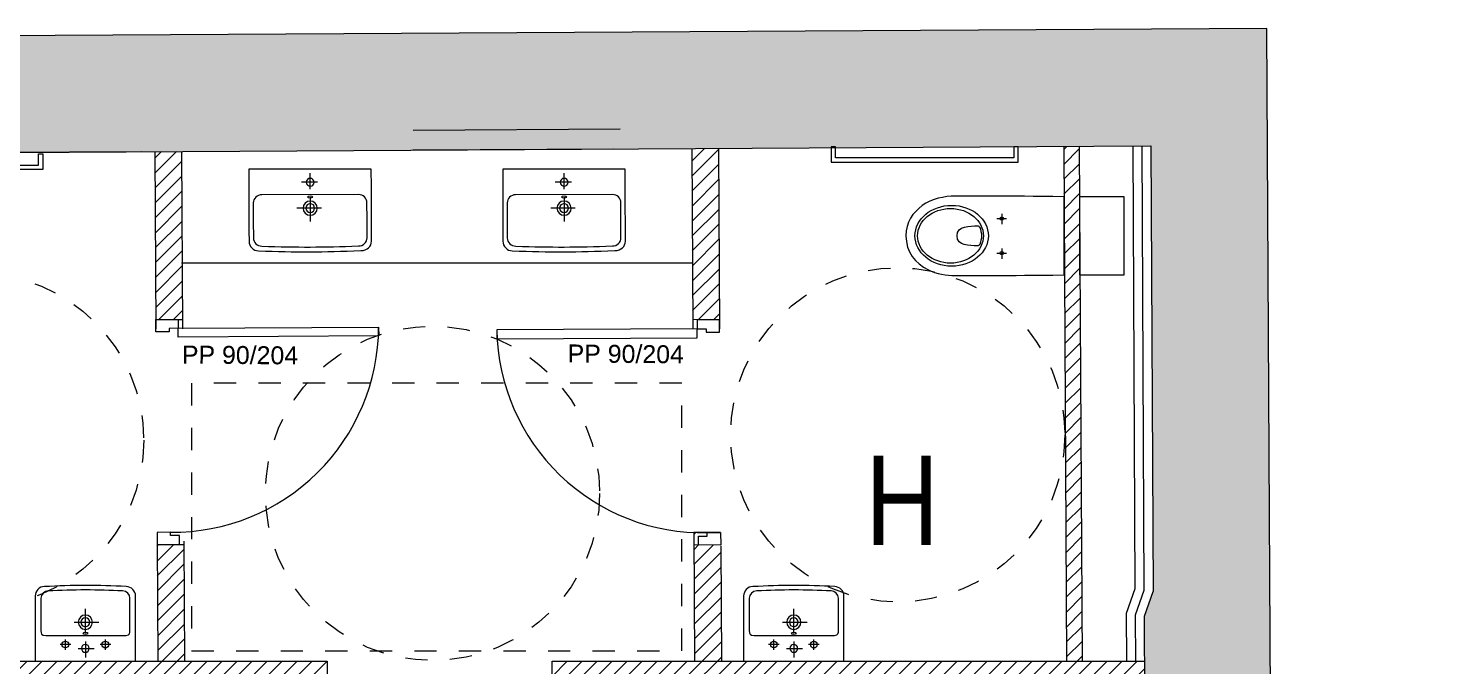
# Model space of a CAD drawing. Extents: x -29.7 to 23.3, y -8.6 to 57.6.
# Drawn here: x -14.15 to -7.77, y 54.73 to 57.59 of the extents above; entities that cross this region are included whole.
import ezdxf

# ---------------------------------------------------------------- set-up
doc = ezdxf.new("R2010")
doc.units = 0
doc.header["$LTSCALE"] = 0.001
doc.linetypes.add('CONTINU', pattern=[0])
doc.linetypes.add('HIDDEN2', pattern=[0.1875, 0.125, -0.0625])
doc.layers.get('0').update_dxf_attribs({"lineweight": 5})
doc.layers.add('01-STR_MACONNERIE_HACH', color=252, linetype='Continuous')
doc.layers.add('Exit- Etiquette-incendie', color=1, linetype='Continuous')
doc.layers.add('02-CL HACH PLATRE', color=6, linetype='Continuous', lineweight=5)
doc.layers.add('02-ISOLATION', color=6, linetype='ISOLATION', lineweight=5)
doc.layers.add('A-projet', color=7, linetype='Continuous', lineweight=5, true_color=0x5b6280)
doc.styles.get("Standard").update_dxf_attribs({"font": 'ARIALN.TTF'})
doc.styles.add('verdana', font='swissc.ttf')
doc.linetypes.add('ISOLATION', pattern='A,0.00254,-2.54,[134,ltypeshp.shx,S=2.54,R=0,X=-2.54,Y=0],-5.08,[134,ltypeshp.shx,S=2.54,R=180,X=2.54,Y=0],-2.54', length=10.16254)

# ---------------------------------------------------------------- blocks, each defined once
blk = doc.blocks.new('BLOC_ATT_RENS_100')
at = {"flags": 8}
for tag, p, height in [('N°', (-0.4156, 0.9727), 0.25), ('TITRE', (-0.4156, 0.6753), 0.21), ('SURF', (-0.4156, 0.3727), 0.15), ('EFFECTIF', (-0.4156, 0.0727), 0.15), ('HSP', (-0.4156, -0.2356), 0.15), ('REV.SOL', (-0.4156, -0.5258), 0.15), ('REV.MUR', (-0.4156, -0.8258), 0.15), ('PLAF', (-0.4156, -1.1258), 0.15)]:
    blk.add_attdef(tag, p, '', height=height, dxfattribs=at)
at = {"layer": 'Exit- Etiquette-incendie', "flags": 8}
for tag, p in [('EFFECTIF.MAX', (-0.4156, -1.414)), ('SURF.PROG', (-0.4156, -1.6479))]:
    blk.add_attdef(tag, p, '', height=0.15, dxfattribs=at)
blk = doc.blocks.new('wc PMR')
for points in [[(-0.4001, 0.2411), (-0.4001, 0.2611), (-0.3501, 0.2611), (-0.3501, 1.0611), (-0.4001, 1.0611), (-0.4001, 1.0811), (-0.3301, 1.0811), (-0.3301, 0.2411), (-0.4001, 0.2411)], [(0.1752, -0.035), (0.1752, -0.235), (-0.1753, -0.235), (-0.1753, -0.035), (0.1752, -0.035)]]:
    blk.add_lwpolyline(points)
for points, knots in [([(-0.0002, 0.7044), (0.0752, 0.7044), (0.1364, 0.6306), (0.1364, 0.5396), (0.1364, 0.5396), (0.1364, 0.4486), (0.0753, 0.3748), (-0.0002, 0.3748), (-0.0002, 0.3748), (-0.0756, 0.3748), (-0.1368, 0.4486), (-0.1368, 0.5396), (-0.1368, 0.5396), (-0.1368, 0.6306), (-0.0756, 0.7044), (-0.0002, 0.7044)], [0, 0, 0, 0, 0.25, 0.25, 0.25, 0.25, 0.5, 0.5, 0.5, 0.5, 0.75, 0.75, 0.75, 0.75, 1, 1, 1, 1]), ([(-0.0001, 0.745), (-0.0001, 0.745), (0.0724, 0.7449), (0.1234, 0.7019), (0.1515, 0.6466)], [0.5714286, 0.5714286, 0.5714286, 0.5714286, 0.5714286, 0.7142857, 0.7142857, 0.7142857, 0.7142857]), ([(-0.0001, 0.6924), (0.0676, 0.6924), (0.1225, 0.6262), (0.1225, 0.5446), (0.1225, 0.5446), (0.1225, 0.463), (0.0676, 0.3968), (-0.0001, 0.3968), (-0.0001, 0.3968), (-0.0678, 0.3968), (-0.1227, 0.463), (-0.1228, 0.5446), (-0.1228, 0.5446), (-0.1228, 0.6262), (-0.0678, 0.6924), (-0.0001, 0.6924)], [0, 0, 0, 0, 0.25, 0.25, 0.25, 0.25, 0.5, 0.5, 0.5, 0.5, 0.75, 0.75, 0.75, 0.75, 1, 1, 1, 1]), ([(0.1515, 0.6466), (0.1515, 0.6466), (0.1711, 0.6078), (0.178, 0.5626), (0.1783, 0.5236)], [0.7142857, 0.7142857, 0.7142857, 0.7142857, 0.7142857, 0.8571429, 0.8571429, 0.8571429, 0.8571429]), ([(-0.1754, 0.035), (-0.1754, 0.035), (-0.1787, 0.3113), (-0.1791, 0.4176), (-0.1783, 0.5239)], [0.1428571, 0.1428571, 0.1428571, 0.1428571, 0.1428572, 0.2857143, 0.2857143, 0.2857143, 0.2857143]), ([(0.0445, 0.4244), (0.0446, 0.4203), (0.0419, 0.4154), (0.0382, 0.4139), (0.0382, 0.4139), (0.0262, 0.4089), (0.013, 0.4058), (0, 0.4058), (0, 0.4058), (-0.0131, 0.4058), (-0.0264, 0.4088), (-0.0385, 0.4139), (-0.0385, 0.4139), (-0.0423, 0.4155), (-0.045, 0.4204), (-0.0447, 0.4245), (-0.0447, 0.4245), (-0.0432, 0.4567), (-0.0461, 0.5154), (-0.0001, 0.5153), (-0.0001, 0.5153), (0.0459, 0.5153), (0.0439, 0.459), (0.0445, 0.4244)], [0, 0, 0, 0, 0.166667, 0.166667, 0.166667, 0.166667, 0.333333, 0.333333, 0.333333, 0.333333, 0.5, 0.5, 0.5, 0.5, 0.666667, 0.666667, 0.666667, 0.666667, 0.833333, 0.833333, 0.833333, 0.833333, 1, 1, 1, 1]), ([(0.1783, 0.5236), (0.1783, 0.5236), (0.179, 0.4174), (0.1779, 0.3112), (0.1752, 0.035)], [0.8571429, 0.8571429, 0.8571429, 0.8571429, 0.8571429, 1, 1, 1, 1]), ([(-0.0776, 0.3223), (-0.0735, 0.3223), (-0.0702, 0.319), (-0.0702, 0.3149), (-0.0702, 0.3149), (-0.0702, 0.3108), (-0.0735, 0.3074), (-0.0776, 0.3074), (-0.0776, 0.3074), (-0.0817, 0.3074), (-0.0851, 0.3108), (-0.0851, 0.3149), (-0.0851, 0.3149), (-0.0851, 0.319), (-0.0817, 0.3223), (-0.0776, 0.3223)], [0, 0, 0, 0, 0.25, 0.25, 0.25, 0.25, 0.5, 0.5, 0.5, 0.5, 0.75, 0.75, 0.75, 0.75, 1, 1, 1, 1]), ([(0.0775, 0.3223), (0.0816, 0.3223), (0.0849, 0.319), (0.0849, 0.3149), (0.0849, 0.3149), (0.0849, 0.3108), (0.0816, 0.3074), (0.0775, 0.3074), (0.0775, 0.3074), (0.0733, 0.3074), (0.07, 0.3108), (0.07, 0.3149), (0.07, 0.3149), (0.07, 0.319), (0.0733, 0.3223), (0.0775, 0.3223)], [0, 0, 0, 0, 0.25, 0.25, 0.25, 0.25, 0.5, 0.5, 0.5, 0.5, 0.75, 0.75, 0.75, 0.75, 1, 1, 1, 1])]:
    blk.add_open_spline(points, degree=3, knots=knots)
for points in [[(-0.1356, 0.6717), (-0.1047, 0.7143), (-0.0611, 0.745), (-0.0001, 0.745)], [(-0.1783, 0.5239), (-0.1779, 0.5716), (-0.1666, 0.629), (-0.1356, 0.6717)], [(-0.078, 0.3365), (-0.078, 0.3365), (-0.078, 0.2933), (-0.078, 0.2933)], [(0.0773, 0.3369), (0.0773, 0.3369), (0.0773, 0.2936), (0.0773, 0.2936)], [(-0.0985, 0.3147), (-0.0985, 0.3147), (-0.0522, 0.3147), (-0.0522, 0.3147)], [(0.0568, 0.3151), (0.0568, 0.3151), (0.1031, 0.3151), (0.1031, 0.3151)], [(0.1752, 0.035), (0.1752, 0.035), (-0.1754, 0.035), (-0.1754, 0.035)]]:
    blk.add_open_spline(points, degree=3)
blk = doc.blocks.new('Xref-R2-2018-11')
at = {"layer": '01-STR_MACONNERIE_HACH'}
h = blk.add_hatch(color=256, dxfattribs=at)
h.dxf.hatch_style = 1
h.paths.add_polyline_path([(-4.8363, 16.1362), (-4.9363, 16.1359), (-4.9462, 15.8059), (-5.0161, 15.8057), (-5.0159, 15.7255), (-4.9319, 15.7259), (-4.9317, 15.6516), (-4.6691, 15.6523), (-4.6688, 15.5755), (-3.7055, 15.5847), (-3.7063, 15.6647), (-3.6126, 15.6656), (-3.6172, 16.1397)], flags=17)
h.paths.add_polyline_path([(-7.9249, 16.1937), (-9.3388, 16.2164), (-9.3116, 17.9162), (-7.8977, 17.8935)], flags=16)
h.paths.add_polyline_path([(-13.2482, 17.2726), (-13.2464, 17.3552), (-13.3263, 17.357), (-13.3286, 17.2587), (-13.3914, 17.2601), (-13.399, 16.927), (-13.5079, 16.93), (-13.5407, 15.475), (-12.3781, 15.4852), (-12.0987, 15.4925), (-12.1006, 15.595), (-11.7951, 15.5972), (-11.7955, 15.6515), (-11.7051, 15.6521), (-11.7057, 15.7321), (-11.7961, 15.7315), (-11.7999, 16.2732), (-12.6407, 16.2672), (-12.6184, 17.2584)])
h.paths.add_polyline_path([(-13.0837, 23.8771), (-13.0822, 23.9408), (-13.2422, 23.9444), (-13.2676, 22.8193), (-13.1076, 22.8157), (-13.1066, 22.8601), (-12.4368, 22.845), (-12.4138, 23.862)])
h.paths.add_polyline_path([(-13.016, 26.8788), (-13.0148, 26.9286), (-13.1748, 26.9322), (-13.2002, 25.8042), (-13.0403, 25.8006), (-13.0392, 25.8466), (-12.3694, 25.8315), (-12.3461, 26.8637)])
h.paths.add_polyline_path([(-12.9482, 29.884), (-12.9471, 29.9305), (-13.1071, 29.9341), (-13.1322, 28.82), (-12.9723, 28.8164), (-12.9713, 28.8583), (-12.3015, 28.8432), (-12.2783, 29.8689)])
h.paths.add_polyline_path([(-12.8806, 32.8798), (-12.8796, 32.9264), (-13.0395, 32.93), (-13.0646, 31.8192), (-12.9046, 31.8156), (-12.9037, 31.8566), (-12.2339, 31.8415), (-12.2108, 32.8647)])
h.paths.add_polyline_path([(-13.1757, 42.1486), (-13.1742, 42.2141), (-13.2342, 42.2154), (-13.2359, 42.1394), (-13.3233, 42.1414), (-13.3318, 41.7646), (-13.2931, 41.7637), (-13.2999, 41.4604), (-13.3792, 41.4622), (-13.3847, 41.2176), (-13.4102, 41.2182), (-13.432, 40.2525), (-13.4065, 40.252), (-13.412, 40.0099), (-13.3327, 40.0081), (-13.3396, 39.6996), (-13.3783, 39.7005), (-13.3867, 39.3303), (-13.2993, 39.3284), (-13.3014, 39.2386), (-13.2414, 39.2373), (-13.24, 39.2993), (-12.971, 39.2932), (-12.9067, 42.1425)])
h.paths.add_polyline_path([(-13.1347, 46.6268), (-13.1367, 46.5375), (-13.2241, 46.5395), (-13.2326, 46.1627), (-13.1939, 46.1618), (-13.2006, 45.8651), (-13.2799, 45.8669), (-13.2853, 45.6271), (-13.3107, 45.6276), (-13.3327, 44.6525), (-13.3073, 44.652), (-13.3129, 44.4021), (-13.2336, 44.4003), (-13.2405, 44.0948), (-13.2792, 44.0957), (-13.2875, 43.7255), (-13.2002, 43.7235), (-13.2024, 43.6246), (-13.1425, 43.6232), (-13.141, 43.6882), (-12.8996, 43.6827), (-12.8349, 46.5519), (-13.0763, 46.5574), (-13.0747, 46.6254)])
h.paths.add_polyline_path([(-6.3235, 34.2169), (-6.3179, 30.636), (-5.7888, 30.6368), (-5.7741, 34.2147)])
h.paths.add_polyline_path([(-6.3257, 35.6169), (-6.3251, 35.2569), (-5.7699, 35.2547), (-5.7684, 35.6147)])
edge = h.paths.add_edge_path()
edge.add_line((-7.8766, 36.2078), (-7.7966, 36.2078))
edge.add_line((-7.7966, 36.2078), (-7.7963, 36.3246))
edge.add_line((-7.7963, 36.3246), (-7.7163, 36.3248))
edge.add_line((-7.7163, 36.3248), (-7.7283, 36.8738))
edge.add_line((-7.7283, 36.8738), (-13.0219, 37.0365))
edge.add_line((-13.0219, 37.0365), (-13.0057, 37.7536))
edge.add_line((-13.0057, 37.7536), (-13.2747, 37.7596))
edge.add_line((-13.2747, 37.7596), (-13.273, 37.8352))
edge.add_line((-13.273, 37.8352), (-13.333, 37.8366))
edge.add_line((-13.333, 37.8366), (-13.3351, 37.7414))
edge.add_line((-13.3351, 37.7414), (-13.4225, 37.7434))
edge.add_line((-13.4225, 37.7434), (-13.431, 37.3661))
edge.add_line((-13.431, 37.3661), (-13.3923, 37.3652))
edge.add_line((-13.3923, 37.3652), (-13.3992, 37.0577))
edge.add_line((-13.3992, 37.0577), (-13.4785, 37.0594))
edge.add_line((-13.4785, 37.0594), (-13.4841, 36.8129))
edge.add_line((-13.4841, 36.8129), (-13.506, 36.8134))
edge.add_line((-13.506, 36.8134), (-13.5297, 35.7616))
edge.add_line((-13.5297, 35.7616), (-13.5078, 35.7611))
edge.add_line((-13.5078, 35.7611), (-13.5152, 35.4315))
edge.add_line((-13.5152, 35.4315), (-12.9834, 35.4195))
edge.add_line((-12.9834, 35.4195), (-12.997, 34.8163))
edge.add_line((-12.997, 34.8163), (-12.837, 34.8127))
edge.add_line((-12.837, 34.8127), (-12.8362, 34.8493))
edge.add_line((-12.8362, 34.8493), (-12.1664, 34.8342))
edge.add_line((-12.1664, 34.8342), (-12.1332, 36.3038))
edge.add_line((-12.1332, 36.3038), (-7.8766, 36.2078))
h.paths.add_polyline_path([(-8.1556, 18.2823), (-8.7208, 18.295), (-9.3638, 18.3095), (-9.3668, 18.1789), (-9.6581, 18.1823), (-9.7008, 16.2882), (-10.3204, 16.2838), (-10.3165, 15.7421), (-10.3949, 15.7415), (-10.3943, 15.6615), (-10.3159, 15.6621), (-10.3155, 15.6077), (-9.9822, 15.6101), (-9.9726, 15.5062), (-6.7867, 15.5342), (-6.7871, 15.6462), (-6.4325, 15.6472), (-6.4327, 15.7216), (-6.3239, 15.7219), (-6.3241, 15.8019), (-6.3862, 15.8033), (-6.3875, 16.2452), (-7.6275, 16.2416), (-7.6204, 16.6863), (-7.917, 16.691), (-7.9037, 17.5162), (-7.6071, 17.5114), (-7.5949, 18.2713), (-7.8534, 18.2755)])
h.paths.add_polyline_path([(-9.6944, 50.2634), (-6.3821, 50.2825), (-6.3821, 49.8725), (-6.3725, 48.1925), (-6.4118, 48.0823), (-6.3997, 45.9823), (-6.3956, 45.9823), (-6.3949, 45.8823), (-6.3891, 45.8823), (-6.3708, 42.7024), (-6.3703, 42.7024), (-6.3696, 42.6024), (-6.3703, 42.6024), (-6.3251, 36.8307), (-6.3896, 36.8327), (-6.3868, 36.3268), (-6.3268, 36.3269), (-6.3265, 36.1569), (-5.7662, 36.1546), (-5.7633, 36.865), (-5.7886, 36.8655), (-5.8621, 50.7197), (-13.1704, 50.6776), (-13.2395, 47.6321), (-13.1995, 47.6306), (-13.2061, 47.3381), (-13.1187, 47.3361), (-13.1214, 47.2163), (-13.0614, 47.215), (-13.06, 47.2768), (-12.8186, 47.2718), (-12.7609, 47.9057), (-12.7739, 50.1556), (-10.9139, 50.1664), (-10.9145, 50.2634)])
edge = h.paths.add_edge_path()
edge.add_line((-5.735, 19.5587), (-6.3004, 19.5578))
edge.add_line((-6.3004, 19.5578), (-6.3001, 19.317))
edge.add_line((-6.3001, 19.317), (-6.3002, 19.317))
edge.add_line((-6.3002, 19.317), (-6.3, 19.197))
edge.add_line((-6.3, 19.197), (-6.2999, 19.197))
edge.add_line((-6.2999, 19.197), (-6.2991, 18.712))
edge.add_line((-6.2991, 18.712), (0.0215, 18.7303))
edge.add_line((0.0215, 18.7303), (0.4515, 18.7316))
edge.add_line((0.4515, 18.7316), (0.4487, 18.425))
edge.add_line((0.4487, 18.425), (0.4326, 16.6851))
edge.add_line((0.4326, 16.6851), (0.4277, 16.1496))
edge.add_line((0.4277, 16.1496), (-0.0023, 16.1497))
edge.add_line((-0.0023, 16.1497), (-0.2072, 16.1496))
edge.add_line((-0.2072, 16.1496), (-0.2038, 15.7924))
edge.add_line((-0.2038, 15.7924), (-1.0234, 15.7846))
edge.add_line((-1.0234, 15.7846), (-1.0231, 15.6904))
edge.add_line((-1.0231, 15.6904), (-1.1501, 15.6892))
edge.add_line((-1.1501, 15.6892), (-1.1493, 15.6092))
edge.add_line((-1.1493, 15.6092), (-1.1023, 15.6097))
edge.add_line((-1.1023, 15.6097), (-1.1021, 15.5676))
edge.add_line((-1.1021, 15.5676), (-0.9148, 15.565))
edge.add_line((-0.9148, 15.565), (-0.9332, 14.2458))
edge.add_line((-0.9332, 14.2458), (0.2856, 14.1815))
edge.add_line((0.2856, 14.1815), (0.5987, 14.6647))
edge.add_line((0.5987, 14.6647), (0.8714, 14.6528))
edge.add_line((0.8714, 14.6528), (1.1057, 14.6698))
edge.add_arc((1.2745, 16.7823), 2.1193, 265.43029, 301.27092)
edge.add_arc((40.798, -48.2968), 74.0214, 121.070384, 121.270916, ccw=False)
edge.add_line((2.5963, 15.105), (3.1685, 15.5334))
edge.add_line((3.1685, 15.5334), (0.2855, 19.3723))
edge.add_line((0.2855, 19.3723), (-0.7597, 19.3933))
edge.add_line((-0.7597, 19.3933), (-0.747, 22.1412))
edge.add_line((-0.747, 22.1412), (-5.8429, 22.1646))
edge.add_line((-5.8429, 22.1646), (-5.7972, 28.5606))
edge.add_line((-5.7972, 28.5606), (-5.7934, 29.5132))
edge.add_line((-5.7934, 29.5132), (-6.3161, 29.5169))
edge.add_line((-6.3161, 29.5169), (-6.302, 20.5478))
edge.add_line((-6.302, 20.5478), (-5.7305, 20.5487))
edge.add_line((-5.7305, 20.5487), (-5.7272, 21.2645))
edge.add_line((-5.7272, 21.2645), (-5.527, 21.2636))
edge.add_line((-5.527, 21.2636), (-5.5256, 21.5889))
edge.add_line((-5.5256, 21.5889), (-1.3239, 21.5696))
edge.add_line((-1.3239, 21.5696), (-1.3337, 19.4285))
edge.add_line((-1.3337, 19.4285), (-4.7156, 19.444))
edge.add_line((-4.7156, 19.444), (-4.7149, 19.584))
edge.add_line((-4.7149, 19.584), (-5.1149, 19.5859))
edge.add_line((-5.1149, 19.5859), (-5.1156, 19.4459))
edge.add_line((-5.1156, 19.4459), (-5.7355, 19.4487))
edge.add_line((-5.7355, 19.4487), (-5.735, 19.5587))
h = blk.add_hatch(color=256, dxfattribs=at)
h.dxf.hatch_style = 1
h.paths.add_polyline_path([(-6.3821, 50.2825), (-7.4045, 50.2766), (-9.6944, 50.2634), (-10.5872, 50.2634), (-10.5884, 50.1682), (-8.4439, 50.1806), (-6.3821, 50.1925)])
h = blk.add_hatch(color=256, dxfattribs=at)
h.dxf.hatch_style = 1
h.paths.add_polyline_path([(-10.5872, 50.2634), (-10.9145, 50.2634), (-10.9139, 50.1664), (-10.5884, 50.1682)])
at = {"layer": '02-CL HACH PLATRE', "lineweight": 13, "transparency": 33554687}
h = blk.add_hatch(dxfattribs=at)
h.set_pattern_fill('ANSI31', color=256, scale=0.015)
edge = h.paths.add_edge_path()
edge.add_spline(control_points=[(-12.4006, 49.5809), (-12.4012, 49.5809), (-12.4019, 49.5809), (-12.4026, 49.5809)], knot_values=[0.999653, 0.999653, 0.999653, 0.999653, 1, 1, 1, 1], degree=3, periodic=0)
edge.add_spline(control_points=[(-12.4026, 49.5809), (-12.4026, 49.5809), (-12.4026, 49.6686), (-12.4026, 49.7563)], knot_values=[0, 0, 0, 0, 0.071429, 0.071429, 0.071429, 0.071429], degree=3, periodic=0)
edge.add_spline(control_points=[(-12.4026, 49.7563), (-12.4026, 49.8439), (-12.4026, 49.9316), (-12.4026, 49.9316)], knot_values=[0.071429, 0.071429, 0.071429, 0.071429, 0.142857, 0.142857, 0.142857, 0.142857], degree=3, periodic=0)
edge.add_line((-12.4026, 49.9336), (-12.4039, 50.1578))
edge.add_line((-12.4039, 50.1578), (-12.4739, 50.1574))
edge.add_line((-12.4739, 50.1574), (-12.4608, 47.88))
edge.add_line((-12.4608, 47.88), (-12.3908, 47.88))
edge.add_line((-12.3908, 47.88), (-12.3958, 48.7606))
edge.add_arc((-11.6541, 48.8716), 0.75, 180, 188.50713, ccw=False)
edge.add_arc((-11.6541, 48.8716), 0.75, 172.153, 180, ccw=False)
edge.add_line((-12.3971, 48.974), (-12.4006, 49.5809))
h.paths.add_polyline_path([(-6.704, 50.1906), (-6.774, 50.1902), (-6.7607, 47.88), (-6.6907, 47.88)])
h = blk.add_hatch(dxfattribs=at)
h.set_pattern_fill('ANSI31', color=256, scale=0.015)
h.paths.add_polyline_path([(-6.4107, 47.88), (-9.0707, 47.88), (-9.0707, 47.78), (-9.0707, 47.759), (-6.41, 47.759)])
h.paths.add_polyline_path([(-8.3137, 48.4031), (-8.4137, 48.4025), (-8.4139, 48.4425), (-8.3739, 48.4427), (-8.374, 48.4577, -0.016207), (-8.434, 48.4584), (-8.4307, 47.88), (-8.3107, 47.88)])
h.paths.add_polyline_path([(-8.3239, 50.1813), (-8.4439, 50.1806), (-8.441, 49.6674), (-8.441, 49.6674), (-8.441, 49.6673), (-8.4395, 49.4131), (-8.3195, 49.4138)])
h.paths.add_polyline_path([(-10.7339, 50.1674), (-10.8539, 50.1667), (-10.8496, 49.4142), (-10.7499, 49.4148), (-10.7296, 49.4149)])
h = blk.add_hatch(dxfattribs=at)
h.set_pattern_fill('ANSI31', color=256, scale=0.015)
h.paths.add_polyline_path([(-10.7237, 48.4042), (-10.8437, 48.4035), (-10.8407, 47.88), (-10.7207, 47.88)])
h.paths.add_polyline_path([(-10.6176, 47.88), (-12.7632, 47.88), (-12.7742, 47.7594), (-10.6192, 47.7591)])
h.paths.add_polyline_path([(-10.0807, 47.88), (-10.6176, 47.88), (-10.6192, 47.7591), (-10.0807, 47.759)])
for p, q in [((-5.8621, 50.7197), (-13.1704, 50.6776)), ((-5.7886, 36.8655), (-5.8621, 50.7197)), ((-9.6944, 50.2634), (-8.7645, 50.2687)), ((-10.9139, 50.1664), (-12.7739, 50.1556)), ((-10.9139, 50.1664), (-12.7739, 50.1556)), ((-6.3821, 50.1925), (-6.3725, 48.1925)), ((-10.8496, 49.4135), (-10.7296, 49.4142)), ((-10.8437, 48.4035), (-10.7237, 48.4042)), ((-8.3137, 48.4024), (-8.4337, 48.4017)), ((-6.4118, 48.0823), (-6.3725, 48.1925)), ((-6.3997, 45.9823), (-6.4118, 48.0823))]:
    blk.add_line(p, q)
at = {"linetype": 'CONTINU'}
for p, q in [((-10.8539, 50.1667), (-10.8493, 49.3713)), ((-10.7339, 50.1674), (-10.7293, 49.3713)), ((-10.8438, 48.4188), (-10.8407, 47.88)), ((-10.7238, 48.4188), (-10.7207, 47.8807))]:
    blk.add_line(p, q, dxfattribs=at)
for points in [[(-12.7739, 50.1556), (-6.3821, 50.1925)], [(-8.7939, 50.1786), (-9.6939, 50.1734)]]:
    blk.add_lwpolyline(points)
for points in [[(-8.4439, 50.1806), (-8.4393, 49.3713)], [(-8.3239, 50.1813), (-8.3193, 49.3713)], [(-6.774, 50.1902), (-6.7607, 47.88)], [(-6.704, 50.1906), (-6.6907, 47.88)], [(-10.8496, 49.4142), (-10.7288, 49.4142)], [(-8.3195, 49.4131), (-8.4395, 49.4124)], [(-8.314, 48.4581), (-8.434, 48.4574)], [(-8.434, 48.4574), (-8.4307, 47.8793)], [(-10.8434, 48.4042), (-10.7238, 48.4049)], [(-8.3137, 48.398), (-8.3107, 47.88)]]:
    blk.add_lwpolyline(points, dxfattribs=at)
at = {"lineweight": 18}
blk.add_lwpolyline([(-10.7339, 49.6674), (-10.7339, 49.6674), (-8.441, 49.6674)], dxfattribs=at)
at = {"linetype": 'CONTINU'}
for points in [[(-10.8492, 49.3585), (-10.8496, 49.4135), (-10.7496, 49.4141), (-10.7493, 49.3741), (-10.7893, 49.3739), (-10.7892, 49.3589), (-10.8492, 49.3585)], [(-8.3192, 49.3574), (-8.3195, 49.4124), (-8.4195, 49.4118), (-8.4193, 49.3718), (-8.3793, 49.372), (-8.3792, 49.357), (-8.3192, 49.3574)], [(-10.749, 49.3341), (-10.7493, 49.3741), (-9.8493, 49.3799), (-9.8491, 49.3399)], [(-8.4191, 49.3318), (-8.4193, 49.3718), (-9.3193, 49.3666), (-9.319, 49.3266)], [(-10.8434, 48.4585), (-10.843, 48.4035), (-10.743, 48.4041), (-10.7433, 48.4441), (-10.7833, 48.4439), (-10.7834, 48.4589), (-10.8434, 48.4585)], [(-8.314, 48.4574), (-8.3137, 48.4024), (-8.4137, 48.4018), (-8.4139, 48.4418), (-8.3739, 48.4421), (-8.374, 48.4571), (-8.314, 48.4574)], [(-12.7632, 47.88), (-10.0807, 47.88), (-10.0807, 47.759), (-12.7742, 47.7594)], [(-9.0707, 47.88), (-6.4107, 47.88), (-6.41, 47.759), (-9.0707, 47.759)]]:
    blk.add_lwpolyline(points, close=True, dxfattribs=at)
at = {"color": 6, "linetype": 'HIDDEN2'}
blk.add_lwpolyline([(-8.489, 49.1274), (-10.689, 49.1274), (-10.689, 47.9274), (-8.489, 47.9274), (-8.489, 49.1274)], dxfattribs=at)
for centre in [(-7.5189, 48.8959), (-11.6541, 48.8716), (-9.6073, 48.6336)]:
    blk.add_circle(centre, 0.75, dxfattribs=at)
at = {"linetype": 'CONTINU'}
for centre, start, end in [((-10.7752, 49.3847), 269.49039, 359.70491), ((-8.3936, 49.3827), 180.9947, 271.20922)]:
    blk.add_arc(centre, 0.9259, start, end, dxfattribs=at)
at = {"lineweight": 18}
for centre, major_axis in [((-11.2558, 47.9551), (0, -0.015)), ((-11.0763, 47.9548), (0.015, 0)), ((-8.0755, 47.9551), (0, -0.015)), ((-7.896, 47.9548), (0.015, 0))]:
    blk.add_ellipse(centre, major_axis=major_axis, ratio=1, dxfattribs=at)
for points, knots in [([(-10.4322, 50.0875), (-10.4322, 50.0875), (-9.8823, 50.0875), (-9.8823, 50.0875), (-9.8823, 50.0875), (-9.8823, 50.0875), (-9.8815, 49.7649), (-9.8815, 49.7649), (-9.8815, 49.7649), (-9.8814, 49.7418), (-9.9006, 49.7229), (-9.9289, 49.7228), (-9.9289, 49.7228), (-10.0989, 49.7159), (-10.2193, 49.7157), (-10.3893, 49.7215), (-10.3893, 49.7215), (-10.4125, 49.7223), (-10.4313, 49.7416), (-10.4313, 49.7651), (-10.4313, 49.7651), (-10.4313, 49.7651), (-10.4322, 50.0875), (-10.4322, 50.0875)], [0, 0, 0, 0, 0.142857, 0.142857, 0.142857, 0.142867, 0.285714, 0.285714, 0.285714, 0.285724, 0.428571, 0.428571, 0.428571, 0.428581, 0.571429, 0.571429, 0.571429, 0.571439, 0.714286, 0.714286, 0.714286, 0.714296, 1, 1, 1, 1]), ([(-9.2923, 50.0875), (-9.2923, 50.0875), (-8.7425, 50.0875), (-8.7425, 50.0875), (-8.7425, 50.0875), (-8.7425, 50.0875), (-8.7416, 49.765), (-8.7416, 49.765), (-8.7416, 49.765), (-8.7415, 49.7418), (-8.7607, 49.7229), (-8.7891, 49.7228), (-8.7891, 49.7228), (-8.959, 49.7159), (-9.0795, 49.7158), (-9.2494, 49.7215), (-9.2494, 49.7215), (-9.2726, 49.7223), (-9.2914, 49.7416), (-9.2914, 49.7651), (-9.2914, 49.7651), (-9.2914, 49.7651), (-9.2923, 50.0875), (-9.2923, 50.0875)], [0, 0, 0, 0, 0.142857, 0.142857, 0.142857, 0.142867, 0.285714, 0.285714, 0.285714, 0.285724, 0.428571, 0.428571, 0.428571, 0.428581, 0.571429, 0.571429, 0.571429, 0.571439, 0.714286, 0.714286, 0.714286, 0.714296, 1, 1, 1, 1]), ([(-10.1442, 50.0419), (-10.1374, 50.0351), (-10.1374, 50.024), (-10.1442, 50.0171), (-10.1442, 50.0171), (-10.151, 50.0103), (-10.1621, 50.0102), (-10.1689, 50.0171), (-10.1689, 50.0171), (-10.1758, 50.0239), (-10.1758, 50.035), (-10.169, 50.0418), (-10.169, 50.0418), (-10.1622, 50.0487), (-10.1511, 50.0487), (-10.1442, 50.0419)], [0, 0, 0, 0, 0.2, 0.2, 0.2, 0.20001, 0.4, 0.4, 0.4, 0.40001, 0.6, 0.6, 0.6, 0.60001, 1, 1, 1, 1]), ([(-9.0044, 50.0419), (-8.9975, 50.0351), (-8.9975, 50.024), (-9.0043, 50.0171), (-9.0043, 50.0171), (-9.0111, 50.0103), (-9.0222, 50.0103), (-9.029, 50.0171), (-9.029, 50.0171), (-9.0359, 50.0239), (-9.0359, 50.035), (-9.0291, 50.0418), (-9.0291, 50.0418), (-9.0223, 50.0487), (-9.0112, 50.0487), (-9.0044, 50.0419)], [0, 0, 0, 0, 0.2, 0.2, 0.2, 0.20001, 0.4, 0.4, 0.4, 0.40001, 0.6, 0.6, 0.6, 0.60001, 1, 1, 1, 1]), ([(-10.3742, 49.9733), (-10.3742, 49.9733), (-9.9399, 49.9741), (-9.9399, 49.9741), (-9.9399, 49.9741), (-9.9189, 49.9741), (-9.9017, 49.9577), (-9.9017, 49.9375), (-9.9017, 49.9375), (-9.9017, 49.9375), (-9.9013, 49.7803), (-9.9013, 49.7803), (-9.9013, 49.7803), (-9.9012, 49.7601), (-9.9183, 49.7435), (-9.9393, 49.7435), (-9.9393, 49.7435), (-10.1005, 49.7376), (-10.2123, 49.7373), (-10.3736, 49.7427), (-10.3736, 49.7427), (-10.3945, 49.7434), (-10.4117, 49.7591), (-10.4118, 49.7793), (-10.4118, 49.7793), (-10.4118, 49.7793), (-10.4122, 49.9365), (-10.4122, 49.9365), (-10.4122, 49.9365), (-10.4122, 49.9567), (-10.3951, 49.9733), (-10.3742, 49.9733)], [0, 0, 0, 0, 0.111111, 0.111111, 0.111111, 0.111121, 0.222222, 0.222222, 0.222222, 0.222232, 0.333333, 0.333333, 0.333333, 0.333343, 0.444444, 0.444444, 0.444444, 0.444454, 0.555556, 0.555556, 0.555556, 0.555566, 0.666667, 0.666667, 0.666667, 0.666677, 0.777778, 0.777778, 0.777778, 0.777788, 1, 1, 1, 1]), ([(-10.1566, 49.9669), (-10.15, 49.9668), (-10.1449, 49.9653), (-10.145, 49.9633), (-10.145, 49.9633), (-10.1452, 49.9614), (-10.1506, 49.9599), (-10.1571, 49.9599), (-10.1571, 49.9599), (-10.1637, 49.96), (-10.1688, 49.9616), (-10.1687, 49.9635), (-10.1687, 49.9635), (-10.1685, 49.9654), (-10.1631, 49.9669), (-10.1566, 49.9669)], [0, 0, 0, 0, 0.2, 0.2, 0.2, 0.20001, 0.4, 0.4, 0.4, 0.40001, 0.6, 0.6, 0.6, 0.60001, 1, 1, 1, 1]), ([(-9.2343, 49.9734), (-9.2343, 49.9734), (-8.8, 49.9741), (-8.8, 49.9741), (-8.8, 49.9741), (-8.779, 49.9741), (-8.7618, 49.9577), (-8.7618, 49.9375), (-8.7618, 49.9375), (-8.7618, 49.9375), (-8.7614, 49.7803), (-8.7614, 49.7803), (-8.7614, 49.7803), (-8.7613, 49.7601), (-8.7784, 49.7435), (-8.7994, 49.7435), (-8.7994, 49.7435), (-8.9606, 49.7376), (-9.0724, 49.7373), (-9.2337, 49.7427), (-9.2337, 49.7427), (-9.2546, 49.7434), (-9.2718, 49.7591), (-9.2719, 49.7793), (-9.2719, 49.7793), (-9.2719, 49.7793), (-9.2723, 49.9365), (-9.2723, 49.9365), (-9.2723, 49.9365), (-9.2724, 49.9567), (-9.2553, 49.9733), (-9.2343, 49.9734)], [0, 0, 0, 0, 0.111111, 0.111111, 0.111111, 0.111121, 0.222222, 0.222222, 0.222222, 0.222232, 0.333333, 0.333333, 0.333333, 0.333343, 0.444444, 0.444444, 0.444444, 0.444454, 0.555556, 0.555556, 0.555556, 0.555566, 0.666667, 0.666667, 0.666667, 0.666677, 0.777778, 0.777778, 0.777778, 0.777788, 1, 1, 1, 1]), ([(-9.0167, 49.9669), (-9.0102, 49.9669), (-9.005, 49.9653), (-9.0051, 49.9633), (-9.0051, 49.9633), (-9.0053, 49.9614), (-9.0107, 49.9599), (-9.0173, 49.9599), (-9.0173, 49.9599), (-9.0238, 49.96), (-9.029, 49.9616), (-9.0288, 49.9635), (-9.0288, 49.9635), (-9.0286, 49.9654), (-9.0232, 49.967), (-9.0167, 49.9669)], [0, 0, 0, 0, 0.2, 0.2, 0.2, 0.20001, 0.4, 0.4, 0.4, 0.40001, 0.6, 0.6, 0.6, 0.60001, 1, 1, 1, 1]), ([(-10.1567, 49.9453), (-10.1391, 49.9453), (-10.1248, 49.9311), (-10.1247, 49.9134), (-10.1247, 49.9134), (-10.1247, 49.8958), (-10.1389, 49.8815), (-10.1566, 49.8814), (-10.1566, 49.8814), (-10.1742, 49.8814), (-10.1885, 49.8956), (-10.1886, 49.9133), (-10.1886, 49.9133), (-10.1886, 49.9309), (-10.1744, 49.9452), (-10.1567, 49.9453)], [0, 0, 0, 0, 0.2, 0.2, 0.2, 0.20001, 0.4, 0.4, 0.4, 0.40001, 0.6, 0.6, 0.6, 0.60001, 1, 1, 1, 1]), ([(-10.1567, 49.9334), (-10.1456, 49.9335), (-10.1366, 49.9245), (-10.1366, 49.9134), (-10.1366, 49.9134), (-10.1366, 49.9023), (-10.1455, 49.8933), (-10.1566, 49.8933), (-10.1566, 49.8933), (-10.1677, 49.8933), (-10.1767, 49.9022), (-10.1767, 49.9133), (-10.1767, 49.9133), (-10.1768, 49.9244), (-10.1678, 49.9334), (-10.1567, 49.9334)], [0, 0, 0, 0, 0.2, 0.2, 0.2, 0.20001, 0.4, 0.4, 0.4, 0.40001, 0.6, 0.6, 0.6, 0.60001, 1, 1, 1, 1]), ([(-9.0169, 49.9453), (-8.9992, 49.9453), (-8.9849, 49.9311), (-8.9848, 49.9135), (-8.9848, 49.9135), (-8.9848, 49.8958), (-8.9991, 49.8815), (-9.0167, 49.8814), (-9.0167, 49.8814), (-9.0343, 49.8814), (-9.0487, 49.8956), (-9.0487, 49.9133), (-9.0487, 49.9133), (-9.0488, 49.9309), (-9.0345, 49.9453), (-9.0169, 49.9453)], [0, 0, 0, 0, 0.2, 0.2, 0.2, 0.20001, 0.4, 0.4, 0.4, 0.40001, 0.6, 0.6, 0.6, 0.60001, 1, 1, 1, 1]), ([(-9.0168, 49.9334), (-9.0058, 49.9335), (-8.9967, 49.9245), (-8.9967, 49.9134), (-8.9967, 49.9134), (-8.9967, 49.9023), (-9.0056, 49.8933), (-9.0167, 49.8933), (-9.0167, 49.8933), (-9.0278, 49.8933), (-9.0368, 49.9022), (-9.0368, 49.9133), (-9.0368, 49.9133), (-9.0369, 49.9244), (-9.0279, 49.9334), (-9.0168, 49.9334)], [0, 0, 0, 0, 0.2, 0.2, 0.2, 0.20001, 0.4, 0.4, 0.4, 0.40001, 0.6, 0.6, 0.6, 0.60001, 1, 1, 1, 1]), ([(-10.9407, 47.88), (-10.9407, 47.88), (-11.391, 47.88), (-11.391, 47.88), (-11.391, 47.88), (-11.391, 47.88), (-11.391, 48.1731), (-11.391, 48.1731), (-11.391, 48.1731), (-11.391, 48.1962), (-11.3731, 48.2152), (-11.3495, 48.2152), (-11.3495, 48.2152), (-11.2271, 48.2217), (-11.1047, 48.2218), (-10.9824, 48.2156), (-10.9824, 48.2156), (-10.9592, 48.2144), (-10.9407, 48.1965), (-10.9407, 48.173), (-10.9407, 48.173), (-10.9407, 48.173), (-10.9407, 47.88), (-10.9407, 47.88)], [0, 0, 0, 0, 0.142857, 0.142857, 0.142857, 0.142867, 0.285714, 0.285714, 0.285714, 0.285724, 0.428571, 0.428571, 0.428571, 0.428581, 0.571429, 0.571429, 0.571429, 0.571439, 0.714286, 0.714286, 0.714286, 0.714296, 1, 1, 1, 1]), ([(-10.9835, 47.9959), (-10.9835, 47.9959), (-11.3437, 47.9959), (-11.3437, 47.9959), (-11.3437, 47.9959), (-11.3641, 47.9959), (-11.3656, 48.003), (-11.3656, 48.0182), (-11.3656, 48.0182), (-11.3656, 48.0182), (-11.3656, 48.1638), (-11.3656, 48.1638), (-11.3656, 48.1638), (-11.3656, 48.1812), (-11.3505, 48.1945), (-11.3323, 48.1955), (-11.3323, 48.1955), (-11.2211, 48.2015), (-11.1099, 48.2015), (-10.9987, 48.1955), (-10.9987, 48.1955), (-10.9805, 48.1945), (-10.9656, 48.1812), (-10.9656, 48.1638), (-10.9656, 48.1638), (-10.9656, 48.1638), (-10.9656, 48.0168), (-10.9656, 48.0168), (-10.9656, 48.0168), (-10.9656, 48.0103), (-10.9652, 47.9959), (-10.9835, 47.9959)], [0, 0, 0, 0, 0.111111, 0.111111, 0.111111, 0.111121, 0.222222, 0.222222, 0.222222, 0.222232, 0.333333, 0.333333, 0.333333, 0.333343, 0.444444, 0.444444, 0.444444, 0.444454, 0.555556, 0.555556, 0.555556, 0.555566, 0.666667, 0.666667, 0.666667, 0.666677, 0.777778, 0.777778, 0.777778, 0.777788, 1, 1, 1, 1]), ([(-7.7605, 47.88), (-7.7605, 47.88), (-8.2107, 47.88), (-8.2107, 47.88), (-8.2107, 47.88), (-8.2107, 47.88), (-8.2107, 48.1731), (-8.2107, 48.1731), (-8.2107, 48.1731), (-8.2107, 48.1962), (-8.1928, 48.2152), (-8.1692, 48.2152), (-8.1692, 48.2152), (-8.0468, 48.2217), (-7.9245, 48.2218), (-7.8021, 48.2156), (-7.8021, 48.2156), (-7.779, 48.2144), (-7.7605, 48.1965), (-7.7605, 48.173), (-7.7605, 48.173), (-7.7605, 48.173), (-7.7605, 47.88), (-7.7605, 47.88)], [0, 0, 0, 0, 0.142857, 0.142857, 0.142857, 0.142867, 0.285714, 0.285714, 0.285714, 0.285724, 0.428571, 0.428571, 0.428571, 0.428581, 0.571429, 0.571429, 0.571429, 0.571439, 0.714286, 0.714286, 0.714286, 0.714296, 1, 1, 1, 1]), ([(-7.8032, 47.9959), (-7.8032, 47.9959), (-8.1634, 47.9959), (-8.1634, 47.9959), (-8.1634, 47.9959), (-8.1839, 47.9959), (-8.1854, 48.003), (-8.1854, 48.0182), (-8.1854, 48.0182), (-8.1854, 48.0182), (-8.1854, 48.1638), (-8.1854, 48.1638), (-8.1854, 48.1638), (-8.1854, 48.1812), (-8.1703, 48.1945), (-8.152, 48.1955), (-8.152, 48.1955), (-8.0408, 48.2015), (-7.9296, 48.2015), (-7.8184, 48.1955), (-7.8184, 48.1955), (-7.8002, 48.1945), (-7.7854, 48.1812), (-7.7854, 48.1638), (-7.7854, 48.1638), (-7.7854, 48.1638), (-7.7854, 48.0168), (-7.7854, 48.0168), (-7.7854, 48.0168), (-7.7854, 48.0103), (-7.7849, 47.9959), (-7.8032, 47.9959)], [0, 0, 0, 0, 0.111111, 0.111111, 0.111111, 0.111121, 0.222222, 0.222222, 0.222222, 0.222232, 0.333333, 0.333333, 0.333333, 0.333343, 0.444444, 0.444444, 0.444444, 0.444454, 0.555556, 0.555556, 0.555556, 0.555566, 0.666667, 0.666667, 0.666667, 0.666677, 0.777778, 0.777778, 0.777778, 0.777788, 1, 1, 1, 1]), ([(-11.1658, 48.0234), (-11.1834, 48.0234), (-11.1977, 48.0377), (-11.1977, 48.0554), (-11.1977, 48.0554), (-11.1977, 48.073), (-11.1834, 48.0873), (-11.1658, 48.0873), (-11.1658, 48.0873), (-11.1481, 48.0873), (-11.1338, 48.073), (-11.1338, 48.0554), (-11.1338, 48.0554), (-11.1338, 48.0377), (-11.1481, 48.0234), (-11.1658, 48.0234)], [0, 0, 0, 0, 0.2, 0.2, 0.2, 0.20001, 0.4, 0.4, 0.4, 0.40001, 0.6, 0.6, 0.6, 0.60001, 1, 1, 1, 1]), ([(-11.1658, 48.0353), (-11.1769, 48.0353), (-11.1858, 48.0443), (-11.1858, 48.0554), (-11.1858, 48.0554), (-11.1858, 48.0664), (-11.1769, 48.0754), (-11.1658, 48.0754), (-11.1658, 48.0754), (-11.1547, 48.0754), (-11.1457, 48.0664), (-11.1457, 48.0554), (-11.1457, 48.0554), (-11.1457, 48.0443), (-11.1547, 48.0353), (-11.1658, 48.0353)], [0, 0, 0, 0, 0.2, 0.2, 0.2, 0.20001, 0.4, 0.4, 0.4, 0.40001, 0.6, 0.6, 0.6, 0.60001, 1, 1, 1, 1]), ([(-7.9855, 48.0234), (-8.0031, 48.0234), (-8.0174, 48.0377), (-8.0174, 48.0554), (-8.0174, 48.0554), (-8.0174, 48.073), (-8.0031, 48.0873), (-7.9855, 48.0873), (-7.9855, 48.0873), (-7.9679, 48.0873), (-7.9536, 48.073), (-7.9536, 48.0554), (-7.9536, 48.0554), (-7.9536, 48.0377), (-7.9679, 48.0234), (-7.9855, 48.0234)], [0, 0, 0, 0, 0.2, 0.2, 0.2, 0.20001, 0.4, 0.4, 0.4, 0.40001, 0.6, 0.6, 0.6, 0.60001, 1, 1, 1, 1]), ([(-7.9855, 48.0353), (-7.9966, 48.0353), (-8.0056, 48.0443), (-8.0056, 48.0554), (-8.0056, 48.0554), (-8.0056, 48.0664), (-7.9966, 48.0754), (-7.9855, 48.0754), (-7.9855, 48.0754), (-7.9744, 48.0754), (-7.9655, 48.0664), (-7.9655, 48.0554), (-7.9655, 48.0554), (-7.9655, 48.0443), (-7.9744, 48.0353), (-7.9855, 48.0353)], [0, 0, 0, 0, 0.2, 0.2, 0.2, 0.20001, 0.4, 0.4, 0.4, 0.40001, 0.6, 0.6, 0.6, 0.60001, 1, 1, 1, 1]), ([(-11.166, 48.0018), (-11.1725, 48.0019), (-11.1777, 48.0035), (-11.1776, 48.0054), (-11.1776, 48.0054), (-11.1774, 48.0073), (-11.172, 48.0088), (-11.1654, 48.0088), (-11.1654, 48.0088), (-11.1589, 48.0087), (-11.1537, 48.0071), (-11.1539, 48.0052), (-11.1539, 48.0052), (-11.1541, 48.0033), (-11.1595, 48.0018), (-11.166, 48.0018)], [0, 0, 0, 0, 0.2, 0.2, 0.2, 0.20001, 0.4, 0.4, 0.4, 0.40001, 0.6, 0.6, 0.6, 0.60001, 1, 1, 1, 1]), ([(-7.9857, 48.0018), (-7.9923, 48.0019), (-7.9974, 48.0035), (-7.9973, 48.0054), (-7.9973, 48.0054), (-7.9971, 48.0073), (-7.9917, 48.0088), (-7.9852, 48.0088), (-7.9852, 48.0088), (-7.9786, 48.0087), (-7.9735, 48.0071), (-7.9736, 48.0052), (-7.9736, 48.0052), (-7.9738, 48.0033), (-7.9792, 48.0018), (-7.9857, 48.0018)], [0, 0, 0, 0, 0.2, 0.2, 0.2, 0.20001, 0.4, 0.4, 0.4, 0.40001, 0.6, 0.6, 0.6, 0.60001, 1, 1, 1, 1]), ([(-11.1784, 47.9254), (-11.1852, 47.9322), (-11.1852, 47.9433), (-11.1784, 47.9502), (-11.1784, 47.9502), (-11.1716, 47.957), (-11.1605, 47.957), (-11.1537, 47.9502), (-11.1537, 47.9502), (-11.1468, 47.9433), (-11.1468, 47.9322), (-11.1537, 47.9254), (-11.1537, 47.9254), (-11.1605, 47.9186), (-11.1716, 47.9186), (-11.1784, 47.9254)], [0, 0, 0, 0, 0.2, 0.2, 0.2, 0.20001, 0.4, 0.4, 0.4, 0.40001, 0.6, 0.6, 0.6, 0.60001, 1, 1, 1, 1]), ([(-7.9981, 47.9254), (-8.005, 47.9322), (-8.005, 47.9433), (-7.9981, 47.9502), (-7.9981, 47.9502), (-7.9913, 47.957), (-7.9802, 47.957), (-7.9734, 47.9502), (-7.9734, 47.9502), (-7.9666, 47.9433), (-7.9666, 47.9322), (-7.9734, 47.9254), (-7.9734, 47.9254), (-7.9802, 47.9186), (-7.9913, 47.9186), (-7.9981, 47.9254)], [0, 0, 0, 0, 0.2, 0.2, 0.2, 0.20001, 0.4, 0.4, 0.4, 0.40001, 0.6, 0.6, 0.6, 0.60001, 1, 1, 1, 1])]:
    blk.add_open_spline(points, degree=3, knots=knots, dxfattribs=at)
for points in [[(-10.1242, 50.0298), (-10.1242, 50.0298), (-10.1964, 50.0299), (-10.1964, 50.0299)], [(-10.1568, 49.9979), (-10.1568, 49.9979), (-10.1568, 50.0702), (-10.1568, 50.0702)], [(-8.9843, 50.0298), (-8.9843, 50.0298), (-9.0566, 50.0299), (-9.0566, 50.0299)], [(-9.0169, 49.9979), (-9.0169, 49.9979), (-9.0169, 50.0702), (-9.0169, 50.0702)], [(-10.1568, 49.9629), (-10.1568, 49.9629), (-10.1564, 49.853), (-10.1564, 49.853)], [(-9.0169, 49.963), (-9.0169, 49.963), (-9.0166, 49.853), (-9.0166, 49.853)], [(-10.1064, 49.9134), (-10.1064, 49.9134), (-10.2165, 49.9131), (-10.2165, 49.9131)], [(-8.9665, 49.9134), (-8.9665, 49.9134), (-9.0766, 49.9131), (-9.0766, 49.9131)], [(-11.1657, 48.0058), (-11.1657, 48.0058), (-11.1658, 48.1157), (-11.1658, 48.1157)], [(-7.9855, 48.0058), (-7.9855, 48.0058), (-7.9856, 48.1157), (-7.9856, 48.1157)], [(-11.2161, 48.0554), (-11.2161, 48.0554), (-11.106, 48.0554), (-11.106, 48.0554)], [(-8.0358, 48.0554), (-8.0358, 48.0554), (-7.9257, 48.0554), (-7.9257, 48.0554)], [(-11.2558, 47.9319), (-11.2558, 47.9319), (-11.2558, 47.9781), (-11.2558, 47.9781)], [(-11.0759, 47.9316), (-11.0759, 47.9316), (-11.0759, 47.9781), (-11.0759, 47.9781)], [(-8.0755, 47.9319), (-8.0755, 47.9319), (-8.0755, 47.9781), (-8.0755, 47.9781)], [(-7.8957, 47.9316), (-7.8957, 47.9316), (-7.8957, 47.9781), (-7.8957, 47.9781)], [(-11.2312, 47.9553), (-11.2312, 47.9553), (-11.2797, 47.9553), (-11.2797, 47.9553)], [(-11.1984, 47.9375), (-11.1984, 47.9375), (-11.1262, 47.9373), (-11.1262, 47.9373)], [(-11.1657, 47.9694), (-11.1657, 47.9694), (-11.166, 47.8971), (-11.166, 47.8971)], [(-11.0512, 47.9552), (-11.0512, 47.9552), (-11.1, 47.9552), (-11.1, 47.9552)], [(-8.051, 47.9553), (-8.051, 47.9553), (-8.0994, 47.9553), (-8.0994, 47.9553)], [(-8.0182, 47.9375), (-8.0182, 47.9375), (-7.9459, 47.9373), (-7.9459, 47.9373)], [(-7.9855, 47.9694), (-7.9855, 47.9694), (-7.9857, 47.8971), (-7.9857, 47.8971)], [(-7.871, 47.9552), (-7.871, 47.9552), (-7.9198, 47.9552), (-7.9198, 47.9552)]]:
    blk.add_open_spline(points, degree=3, dxfattribs=at)
at = {"layer": '02-ISOLATION', "linetype": 'Continuous'}
blk.add_lwpolyline([(-6.4907, 47.8795), (-6.4919, 48.0959), (-6.4525, 48.2062), (-6.4621, 50.1921)], dxfattribs=at)
at = {"layer": '02-ISOLATION', "linetype": 'ISOLATION', "ltscale": 0.004}
blk.add_lwpolyline([(-6.4507, 47.8798), (-6.4519, 48.0891), (-6.4125, 48.1993), (-6.4221, 50.1923)], dxfattribs=at)
at = {"lineweight": 18, "rotation": 270}
blk.add_blockref('wc PMR', (-12.4376, 49.7562), dxfattribs=at)
at = {"lineweight": 18, "xscale": -1.000000000000002, "rotation": 90}
blk.add_blockref('wc PMR', (-6.7373, 49.789), dxfattribs=at)
ref = blk.add_blockref('BLOC_ATT_RENS_100', (-7.2483, 47.9239, 0), dxfattribs=dict(zscale=1.942798073750938))
ref.add_attrib('TITRE', 'H', (-7.664, 48.402, 0), dxfattribs={"height": 0.4, "rotation": 360, "style": 'verdana', "flags": 8})
at = {"char_height": 0.08, "width": 1.472401, "attachment_point": 1, "rotation": 359.50124}
for insert in [(-10.7322, 49.297), (-10.7322, 49.2963), (-9.0006, 49.3018), (-9.0006, 49.3011)]:
    blk.add_mtext('{\\fArial|b0|i0|c0|p34;PP 90/204}', dxfattribs=dict(at, insert=insert))

msp = doc.modelspace()

# ---------------------------------------------------------------- block references
at = {"layer": 'A-projet'}
msp.add_blockref('Xref-R2-2018-11', (-2.7243, 6.8689), dxfattribs=at)

doc.saveas('drawing.dxf')
